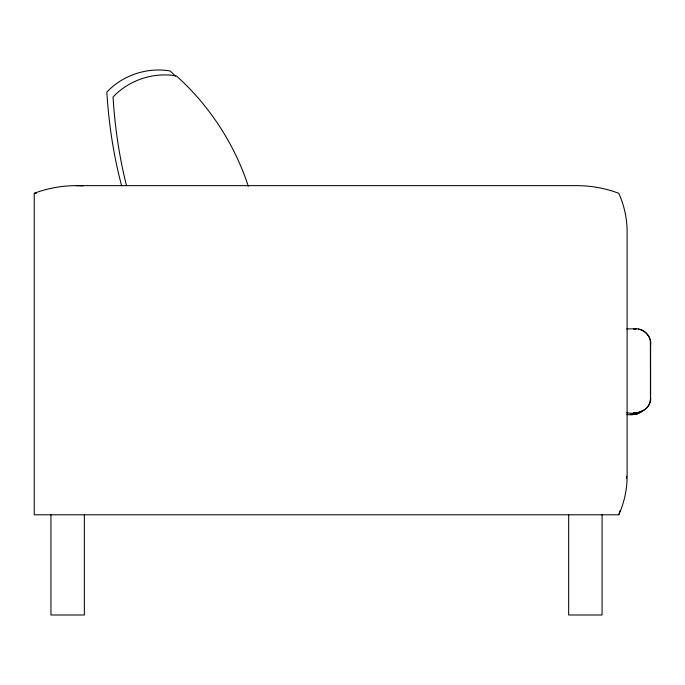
<?xml version="1.0" encoding="UTF-8"?>
<svg xmlns="http://www.w3.org/2000/svg" width="685" height="685" viewBox="0 0 685 685"><rect width="100%" height="100%" fill="white"/><g stroke="black" fill="none" stroke-linecap="round" stroke-linejoin="round"><path stroke-width="1.03" d="M626.45 478.49L626.621 476.375M650.604 398.079L649.851 402.557M635.843 328.886L633.788 329.005C643.155 327.344 652.248 336.318 650.596 345.711L650.596 395.81M618.769 514.795C624.181 502.799 627.083 489.689 627.117 476.52L627.117 231.573C627.083 218.404 624.181 205.294 618.769 193.298C605.454 188.264 591.249 185.686 577.018 185.644L76.001 185.644C61.77 185.686 47.565 188.264 34.25 193.298L34.25 514.795L618.769 514.795L620.036 510.736M649.56 403.259C647.282 409.519 640.355 413.5 633.788 412.507M643.275 410.264C639.045 414.742 632.512 414.973 626.784 414.596M642.564 410.76L637.375 413.834L630.628 414.451M634.43 329.005L636.151 328.86M626.741 412.653C637.718 415.435 652.899 409.082 650.45 395.81L650.399 341.173M34.25 193.298L36.365 193.298M626.741 328.86L634.216 328.86M76.001 185.644L83.142 185.858M636.168 412.653L633.591 412.653M638.334 329.065C644.097 330.033 649.072 334.674 650.219 340.428M175.446 76.086L170.222 71.009C147.309 66.984 122.778 75.144 106.834 92.09C108.804 123.702 113.47 155.195 121.639 185.815M248.227 186.234L247.653 184.239C233.696 142.788 208.959 105.165 176.43 75.932C153.508 71.899 128.977 80.059 113.042 97.013C114.883 126.871 119.164 156.617 126.511 185.626M632.683 414.596L630.431 414.596M602.072 514.795L602.072 615.002L568.67 615.002L568.67 514.795M84.349 514.795L84.349 615.002L50.947 615.002L50.947 514.795"/></g></svg>
